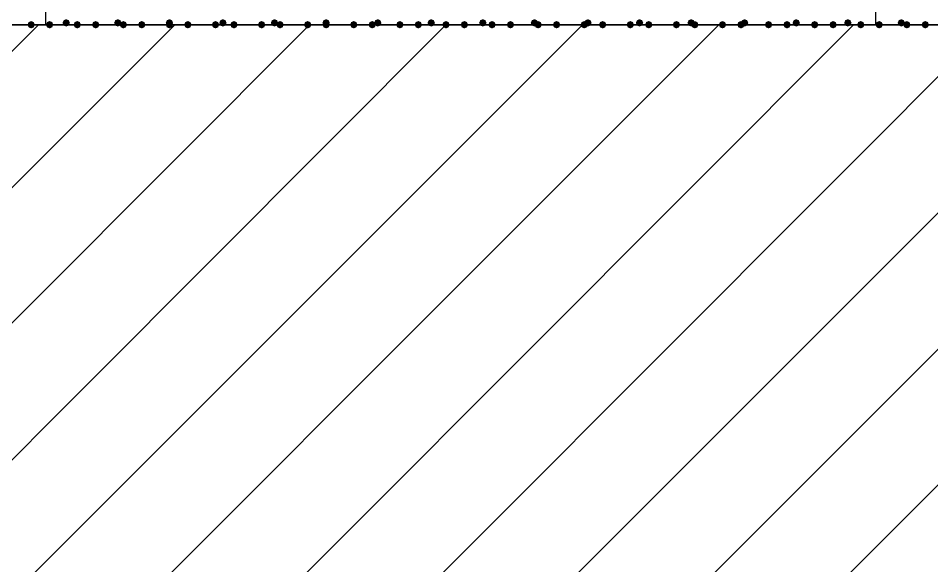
# Model space of a CAD drawing. Header units: millimetres. Extents: x 0 to 420, y 0 to 297.
# Drawn here: x 301.29 to 322.26, y 151.41 to 163.98 of the extents above; entities that cross this region are included whole.
import ezdxf

# ---------------------------------------------------------------- set-up
doc = ezdxf.new("R2010")
doc.units = ezdxf.units.MM
doc.layers.get('0').update_dxf_attribs({"linetype": 'CONTINUOUS'})

msp = doc.modelspace()

# ---------------------------------------------------------------- hatches: boundary and pattern name
at = {"true_color": 0x000007}
for points in [[(301.667333, 163.83), (301.642462, 163.770204), (301.582667, 163.745333), (301.522871, 163.770204), (301.498, 163.83), (301.522871, 163.889796), (301.582667, 163.914667), (301.642462, 163.889796)], [(321.140667, 163.83), (321.115796, 163.770204), (321.056, 163.745333), (320.996204, 163.770204), (320.971333, 163.83), (320.996204, 163.889796), (321.056, 163.914667), (321.115796, 163.889796)], [(321.648667, 163.872333), (321.623796, 163.812537), (321.564, 163.787667), (321.504204, 163.812537), (321.479333, 163.872333), (321.504204, 163.932129), (321.564, 163.957), (321.623796, 163.932129)], [(321.775667, 163.83), (321.750796, 163.770204), (321.691, 163.745333), (321.631204, 163.770204), (321.606333, 163.83), (321.631204, 163.889796), (321.691, 163.914667), (321.750796, 163.889796)], [(322.199, 163.83), (322.174129, 163.770204), (322.114333, 163.745333), (322.054537, 163.770204), (322.029667, 163.83), (322.054537, 163.889796), (322.114333, 163.914667), (322.174129, 163.889796)]]:
    msp.add_hatch(color=0, dxfattribs=at).paths.add_polyline_path(points, flags=0)
at = {"true_color": 0x000008}
for points in [[(302.090667, 163.83), (302.065796, 163.770204), (302.006, 163.745333), (301.946204, 163.770204), (301.921333, 163.83), (301.946204, 163.889796), (302.006, 163.914667), (302.065796, 163.889796)], [(302.471667, 163.872333), (302.446796, 163.812537), (302.387, 163.787667), (302.327204, 163.812537), (302.302333, 163.872333), (302.327204, 163.932129), (302.387, 163.957), (302.446796, 163.932129)], [(302.725667, 163.83), (302.700796, 163.770204), (302.641, 163.745333), (302.581204, 163.770204), (302.556333, 163.83), (302.581204, 163.889796), (302.641, 163.914667), (302.700796, 163.889796)], [(303.149, 163.83), (303.124129, 163.770204), (303.064333, 163.745333), (303.004537, 163.770204), (302.979667, 163.83), (303.004537, 163.889796), (303.064333, 163.914667), (303.124129, 163.889796)], [(303.657, 163.872333), (303.632129, 163.812537), (303.572333, 163.787667), (303.512538, 163.812537), (303.487667, 163.872333), (303.512537, 163.932129), (303.572333, 163.957), (303.632129, 163.932129)], [(303.784, 163.83), (303.759129, 163.770204), (303.699333, 163.745333), (303.639537, 163.770204), (303.614667, 163.83), (303.639537, 163.889796), (303.699333, 163.914667), (303.759129, 163.889796)], [(304.207333, 163.83), (304.182462, 163.770204), (304.122667, 163.745333), (304.062871, 163.770204), (304.038, 163.83), (304.062871, 163.889796), (304.122667, 163.914667), (304.182462, 163.889796)], [(304.842333, 163.872333), (304.817462, 163.812537), (304.757667, 163.787667), (304.697871, 163.812537), (304.673, 163.872333), (304.697871, 163.932129), (304.757667, 163.957), (304.817462, 163.932129)], [(304.842333, 163.83), (304.817462, 163.770204), (304.757667, 163.745333), (304.697871, 163.770204), (304.673, 163.83), (304.697871, 163.889796), (304.757667, 163.914667), (304.817462, 163.889796)], [(305.265667, 163.83), (305.240796, 163.770204), (305.181, 163.745333), (305.121204, 163.770204), (305.096333, 163.83), (305.121204, 163.889796), (305.181, 163.914667), (305.240796, 163.889796)], [(305.900667, 163.83), (305.875796, 163.770204), (305.816, 163.745333), (305.756204, 163.770204), (305.731333, 163.83), (305.756204, 163.889796), (305.816, 163.914667), (305.875796, 163.889796)], [(306.07, 163.872333), (306.045129, 163.812537), (305.985333, 163.787667), (305.925538, 163.812537), (305.900667, 163.872333), (305.925537, 163.932129), (305.985333, 163.957), (306.045129, 163.932129)], [(306.324, 163.83), (306.299129, 163.770204), (306.239333, 163.745333), (306.179537, 163.770204), (306.154667, 163.83), (306.179537, 163.889796), (306.239333, 163.914667), (306.299129, 163.889796)], [(306.959, 163.83), (306.934129, 163.770204), (306.874333, 163.745333), (306.814537, 163.770204), (306.789667, 163.83), (306.814537, 163.889796), (306.874333, 163.914667), (306.934129, 163.889796)], [(307.255333, 163.872333), (307.230463, 163.812537), (307.170667, 163.787667), (307.110871, 163.812537), (307.086, 163.872333), (307.110871, 163.932129), (307.170667, 163.957), (307.230462, 163.932129)], [(307.382333, 163.83), (307.357462, 163.770204), (307.297667, 163.745333), (307.237871, 163.770204), (307.213, 163.83), (307.237871, 163.889796), (307.297667, 163.914667), (307.357462, 163.889796)], [(308.017333, 163.83), (307.992462, 163.770204), (307.932667, 163.745333), (307.872871, 163.770204), (307.848, 163.83), (307.872871, 163.889796), (307.932667, 163.914667), (307.992462, 163.889796)], [(308.440667, 163.872333), (308.415796, 163.812537), (308.356, 163.787667), (308.296204, 163.812537), (308.271333, 163.872333), (308.296204, 163.932129), (308.356, 163.957), (308.415796, 163.932129)], [(308.440667, 163.83), (308.415796, 163.770204), (308.356, 163.745333), (308.296204, 163.770204), (308.271333, 163.83), (308.296204, 163.889796), (308.356, 163.914667), (308.415796, 163.889796)], [(309.075667, 163.83), (309.050796, 163.770204), (308.991, 163.745333), (308.931204, 163.770204), (308.906333, 163.83), (308.931204, 163.889796), (308.991, 163.914667), (309.050796, 163.889796)], [(309.499, 163.83), (309.474129, 163.770204), (309.414333, 163.745333), (309.354537, 163.770204), (309.329667, 163.83), (309.354537, 163.889796), (309.414333, 163.914667), (309.474129, 163.889796)], [(309.626, 163.872333), (309.601129, 163.812537), (309.541333, 163.787667), (309.481537, 163.812537), (309.456667, 163.872333), (309.481537, 163.932129), (309.541333, 163.957), (309.601129, 163.932129)], [(310.134, 163.83), (310.109129, 163.770204), (310.049333, 163.745333), (309.989537, 163.770204), (309.964667, 163.83), (309.989537, 163.889796), (310.049333, 163.914667), (310.109129, 163.889796)], [(310.557333, 163.83), (310.532462, 163.770204), (310.472667, 163.745333), (310.412871, 163.770204), (310.388, 163.83), (310.412871, 163.889796), (310.472667, 163.914667), (310.532462, 163.889796)], [(310.853667, 163.872333), (310.828796, 163.812537), (310.769, 163.787667), (310.709204, 163.812537), (310.684333, 163.872333), (310.709204, 163.932129), (310.769, 163.957), (310.828796, 163.932129)], [(311.192333, 163.83), (311.167462, 163.770204), (311.107667, 163.745333), (311.047871, 163.770204), (311.023, 163.83), (311.047871, 163.889796), (311.107667, 163.914667), (311.167462, 163.889796)], [(311.615667, 163.83), (311.590796, 163.770204), (311.531, 163.745333), (311.471204, 163.770204), (311.446333, 163.83), (311.471204, 163.889796), (311.531, 163.914667), (311.590796, 163.889796)], [(312.039, 163.872333), (312.014129, 163.812537), (311.954333, 163.787667), (311.894537, 163.812537), (311.869667, 163.872333), (311.894537, 163.932129), (311.954333, 163.957), (312.014129, 163.932129)], [(312.250667, 163.83), (312.225796, 163.770204), (312.166, 163.745333), (312.106204, 163.770204), (312.081333, 163.83), (312.106204, 163.889796), (312.166, 163.914667), (312.225796, 163.889796)], [(312.674, 163.83), (312.649129, 163.770204), (312.589333, 163.745333), (312.529537, 163.770204), (312.504667, 163.83), (312.529537, 163.889796), (312.589333, 163.914667), (312.649129, 163.889796)], [(313.224333, 163.872333), (313.199462, 163.812537), (313.139667, 163.787667), (313.079871, 163.812537), (313.055, 163.872333), (313.079871, 163.932129), (313.139667, 163.957), (313.199462, 163.932129)], [(313.309, 163.83), (313.284129, 163.770204), (313.224333, 163.745333), (313.164537, 163.770204), (313.139667, 163.83), (313.164537, 163.889796), (313.224333, 163.914667), (313.284129, 163.889796)], [(313.732333, 163.83), (313.707462, 163.770204), (313.647667, 163.745333), (313.587871, 163.770204), (313.563, 163.83), (313.587871, 163.889796), (313.647667, 163.914667), (313.707462, 163.889796)], [(314.367333, 163.83), (314.342462, 163.770204), (314.282667, 163.745333), (314.222871, 163.770204), (314.198, 163.83), (314.222871, 163.889796), (314.282667, 163.914667), (314.342462, 163.889796)], [(314.452, 163.872333), (314.427129, 163.812537), (314.367333, 163.787667), (314.307538, 163.812537), (314.282667, 163.872333), (314.307537, 163.932129), (314.367333, 163.957), (314.427129, 163.932129)], [(314.790667, 163.83), (314.765796, 163.770204), (314.706, 163.745333), (314.646204, 163.770204), (314.621333, 163.83), (314.646204, 163.889796), (314.706, 163.914667), (314.765796, 163.889796)], [(315.425667, 163.83), (315.400796, 163.770204), (315.341, 163.745333), (315.281204, 163.770204), (315.256333, 163.83), (315.281204, 163.889796), (315.341, 163.914667), (315.400796, 163.889796)], [(315.637333, 163.872333), (315.612462, 163.812537), (315.552667, 163.787667), (315.492871, 163.812537), (315.468, 163.872333), (315.492871, 163.932129), (315.552667, 163.957), (315.612462, 163.932129)], [(315.849, 163.83), (315.824129, 163.770204), (315.764333, 163.745333), (315.704538, 163.770204), (315.679667, 163.83), (315.704537, 163.889796), (315.764333, 163.914667), (315.824129, 163.889796)], [(316.484, 163.83), (316.459129, 163.770204), (316.399333, 163.745333), (316.339538, 163.770204), (316.314667, 163.83), (316.339537, 163.889796), (316.399333, 163.914667), (316.459129, 163.889796)], [(316.822667, 163.872333), (316.797796, 163.812537), (316.738, 163.787667), (316.678204, 163.812537), (316.653333, 163.872333), (316.678204, 163.932129), (316.738, 163.957), (316.797796, 163.932129)], [(316.907333, 163.83), (316.882462, 163.770204), (316.822667, 163.745333), (316.762871, 163.770204), (316.738, 163.83), (316.762871, 163.889796), (316.822667, 163.914667), (316.882462, 163.889796)], [(317.542333, 163.83), (317.517462, 163.770204), (317.457667, 163.745333), (317.397871, 163.770204), (317.373, 163.83), (317.397871, 163.889796), (317.457667, 163.914667), (317.517462, 163.889796)], [(317.965667, 163.83), (317.940796, 163.770204), (317.881, 163.745333), (317.821204, 163.770204), (317.796333, 163.83), (317.821204, 163.889796), (317.881, 163.914667), (317.940796, 163.889796)], [(318.050333, 163.872333), (318.025463, 163.812537), (317.965667, 163.787667), (317.905871, 163.812537), (317.881, 163.872333), (317.905871, 163.932129), (317.965667, 163.957), (318.025462, 163.932129)], [(318.600667, 163.83), (318.575796, 163.770204), (318.516, 163.745333), (318.456204, 163.770204), (318.431333, 163.83), (318.456204, 163.889796), (318.516, 163.914667), (318.575796, 163.889796)], [(319.024, 163.83), (318.999129, 163.770204), (318.939333, 163.745333), (318.879537, 163.770204), (318.854667, 163.83), (318.879537, 163.889796), (318.939333, 163.914667), (318.999129, 163.889796)], [(319.235667, 163.872333), (319.210796, 163.812537), (319.151, 163.787667), (319.091204, 163.812537), (319.066333, 163.872333), (319.091204, 163.932129), (319.151, 163.957), (319.210796, 163.932129)], [(319.659, 163.83), (319.634129, 163.770204), (319.574333, 163.745333), (319.514537, 163.770204), (319.489667, 163.83), (319.514537, 163.889796), (319.574333, 163.914667), (319.634129, 163.889796)], [(320.082333, 163.83), (320.057462, 163.770204), (319.997667, 163.745333), (319.937871, 163.770204), (319.913, 163.83), (319.937871, 163.889796), (319.997667, 163.914667), (320.057462, 163.889796)], [(320.421, 163.872333), (320.396129, 163.812537), (320.336333, 163.787667), (320.276538, 163.812537), (320.251667, 163.872333), (320.276537, 163.932129), (320.336333, 163.957), (320.396129, 163.932129)], [(320.717333, 163.83), (320.692462, 163.770204), (320.632667, 163.745333), (320.572871, 163.770204), (320.548, 163.83), (320.572871, 163.889796), (320.632667, 163.914667), (320.692462, 163.889796)]]:
    msp.add_hatch(color=0, dxfattribs=at).paths.add_polyline_path(points, flags=0)

# ---------------------------------------------------------------- linework, layer by layer
at = {"color": 0, "true_color": 0x000007}
for points in [[(299.804667, 165.946667), (299.804667, 163.83), (301.921333, 163.83), (301.921333, 165.946667)], [(320.971333, 165.946667), (320.971333, 163.83), (323.088, 163.83), (323.088, 165.946667)]]:
    msp.add_lwpolyline(points, close=True, dxfattribs=at)
at = {"color": 0, "true_color": 0x0000fd}
msp.add_lwpolyline([(215.053333, 144.737667), (377.486333, 144.737667), (377.486333, 163.83), (33.528, 163.83), (33.528, 144.737667), (195.961, 144.737667), (195.961, 123.571), (215.053333, 123.571)], close=True, dxfattribs=at)
at = {"color": 0, "true_color": 0x000003}
for points in [[(282.659667, 144.737666), (301.752, 163.829999)], [(285.792334, 144.737666), (304.884667, 163.829999)], [(288.925001, 144.737666), (307.975, 163.829999)], [(292.057667, 144.737666), (311.107667, 163.829999)], [(295.148001, 144.737666), (314.240334, 163.829999)], [(298.280667, 144.737666), (317.373, 163.829999)], [(301.413334, 144.737666), (320.463334, 163.829999)], [(304.546, 144.737666), (323.596, 163.829999)], [(307.636334, 144.737666), (326.728667, 163.829999)], [(310.769, 144.737666), (329.861334, 163.829999)], [(313.901667, 144.737666), (332.951667, 163.829999)]]:
    msp.add_lwpolyline(points, dxfattribs=at)
at = {"color": 0, "true_color": 0x000007}
msp.add_lwpolyline([(301.921333, 163.83), (320.971333, 163.83)], dxfattribs=at)

doc.saveas('drawing.dxf')
